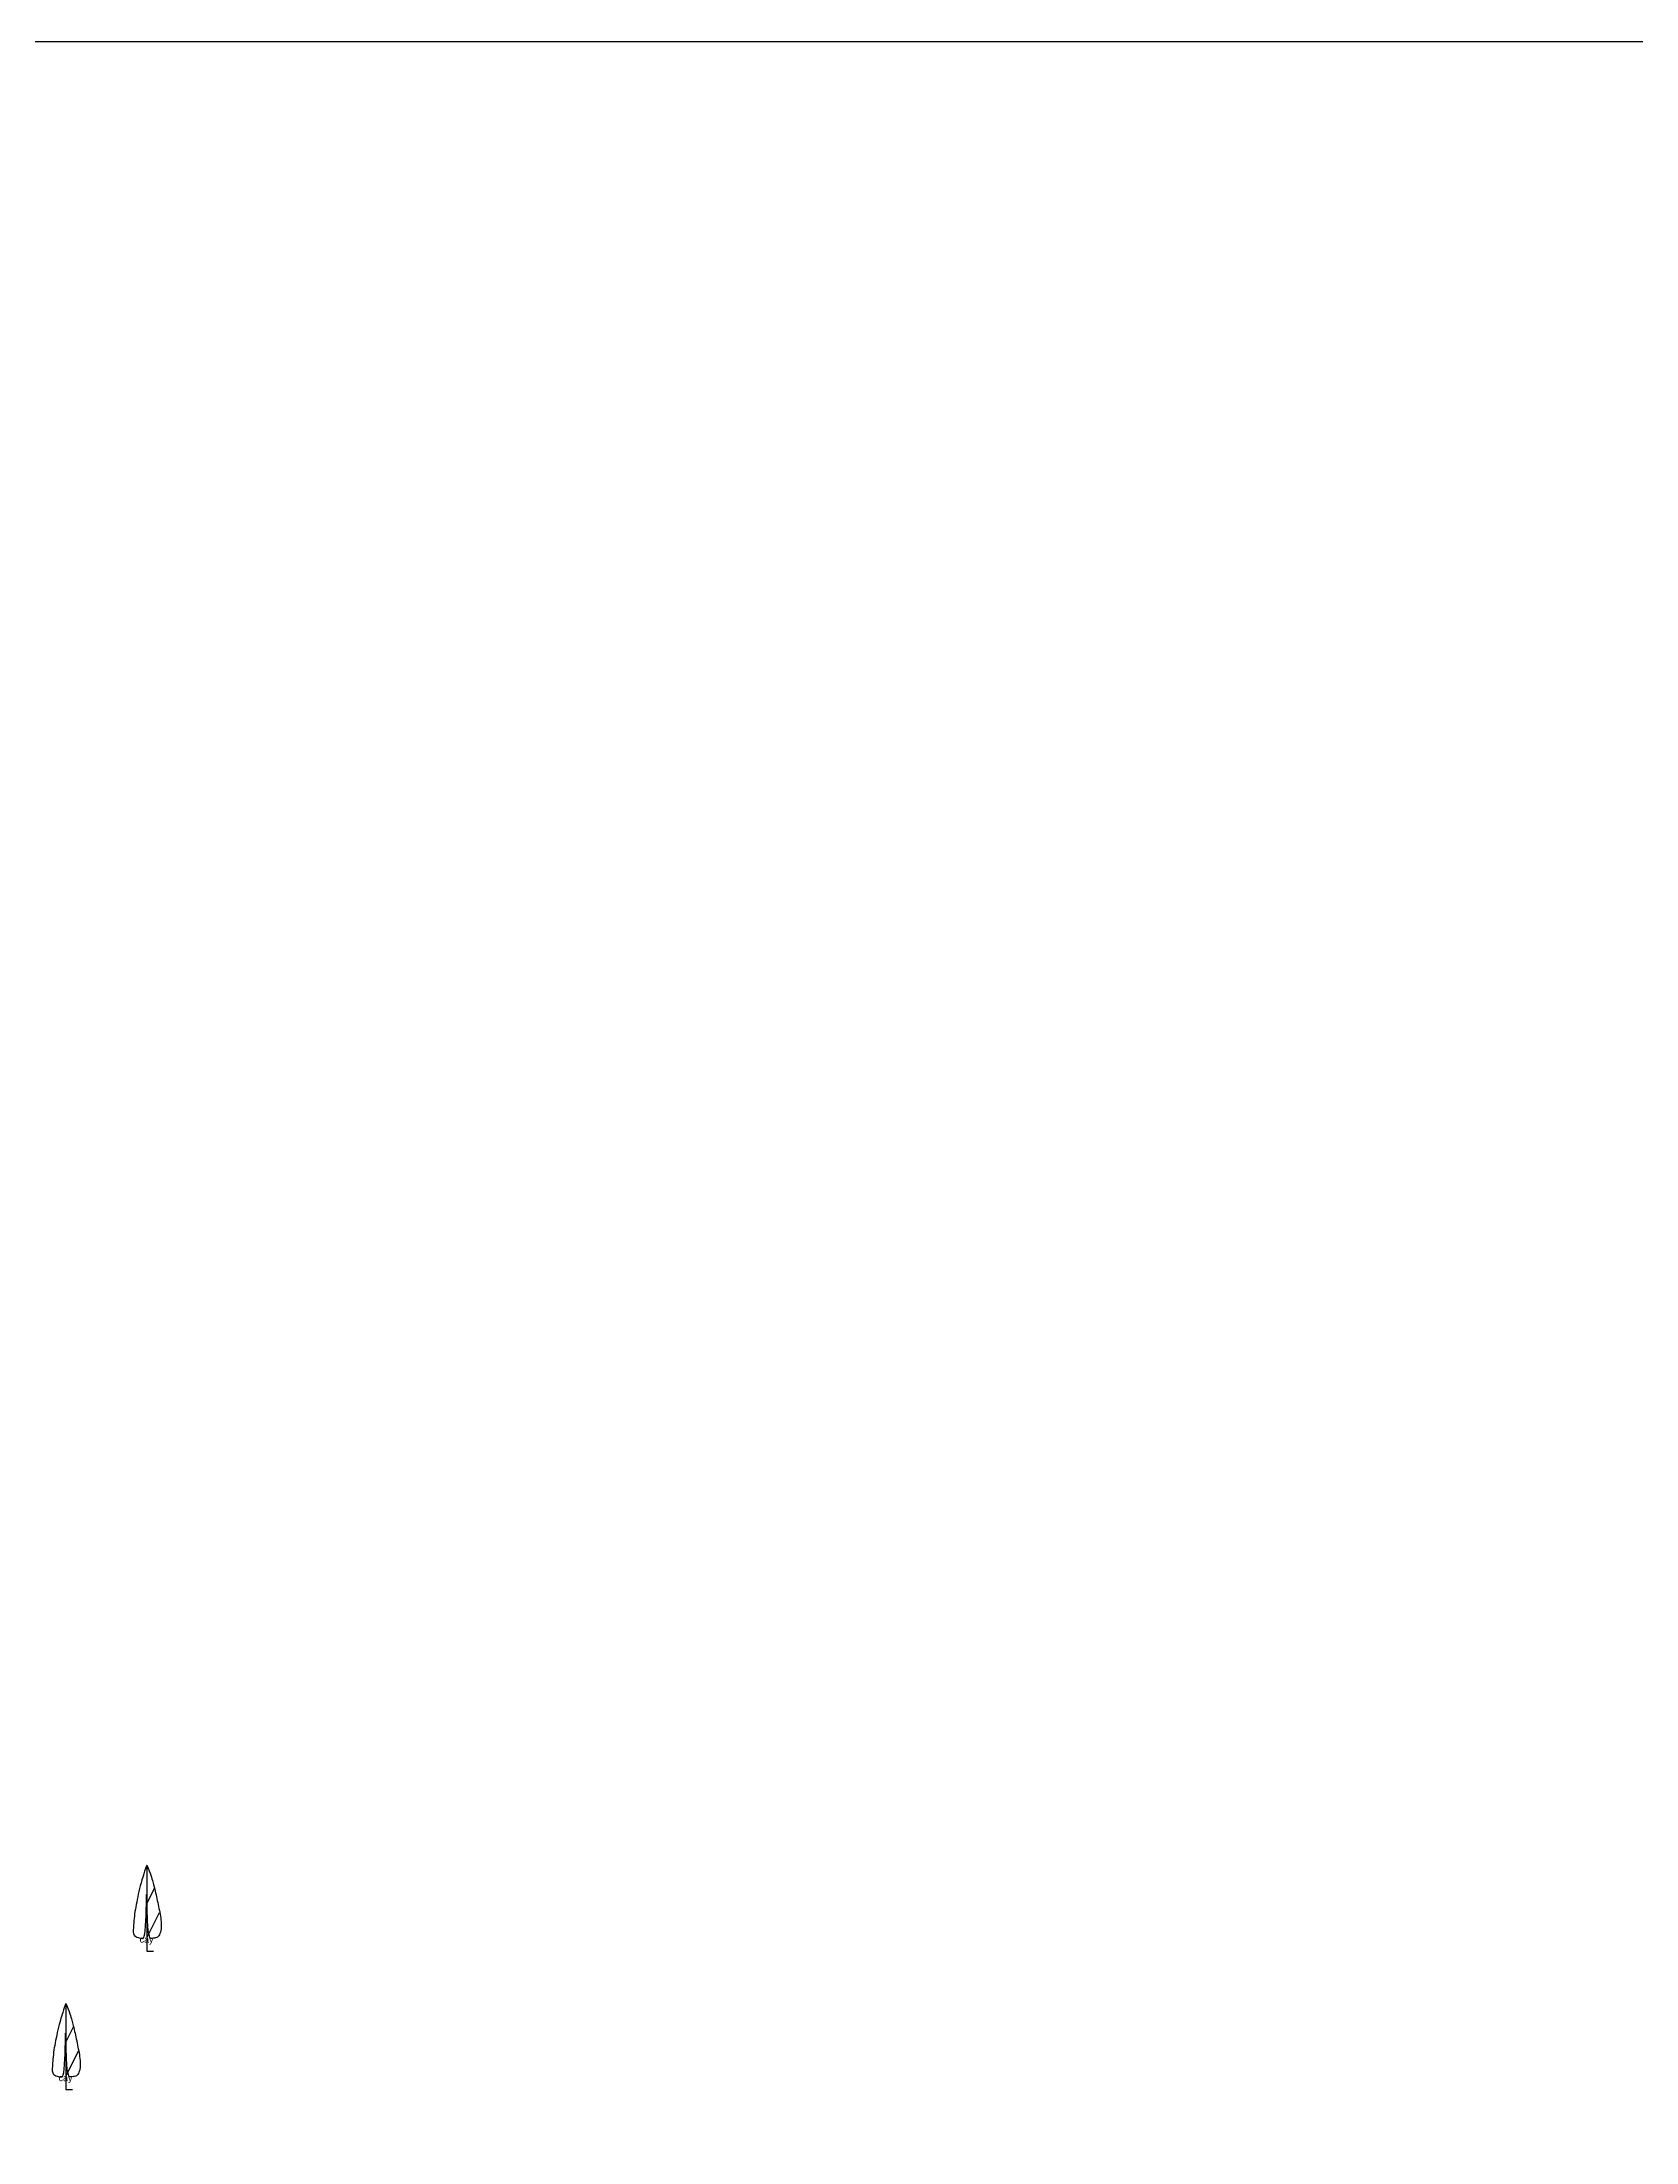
# Model space of a CAD drawing. Extents: x 543979 to 544300, y 1852451 to 1852854.
# Drawn here: x 544066.9 to 544114.8, y 1852791.2 to 1852854.3 of the extents above; entities that cross this region are included whole.
import ezdxf

# ---------------------------------------------------------------- set-up
doc = ezdxf.new("R2010")
doc.units = 0
for name, color, linetype in [('Level 2', 7, 'Continuous'), ('Level 4', 7, 'Continuous'), ('Level 5', 7, 'Continuous'), ('Level 7', 7, 'Continuous')]:
    doc.layers.add(name, color=color, linetype=linetype)

# ---------------------------------------------------------------- blocks, each defined once
blk = doc.blocks.new('POINT_DISPLAY')
blk.add_line((0, 0), (0, 0))
blk = doc.blocks.new('A$C63284C57')
at = {"layer": 'Level 5'}
blk.add_line((9.2, 8.5), (9.2, 0), dxfattribs=at)
for points in [[(9.2, 57.4), (9.2, 13.9)], [(9.2, 57.4), (9.2, 0), (13.7, 0)], [(9.2, 57.4), (9.2, 57.1)], [(9.2, 54.3), (9.9, 55.6)], [(9.2, 31.6), (14.4, 42)], [(9.2, 8.8), (17.7, 25.8)], [(9.2, 13.9), (9.2, 6.5)], [(9.2, 6.5), (9.2, 1.5)], [(9.2, 1.5), (9.2, 0)]]:
    blk.add_lwpolyline(points, dxfattribs=at)
for points in [[(9.2, 57.4), (7.1, 51.1), (5.2, 45.2), (3.6, 38.1), (2.1, 30.7), (1.1, 25.1), (0.5, 18.5), (0.2, 14.1), (0.2, 10.9), (2.4, 9.1), (6.1, 8.3), (9.2, 8.5), (9.2, 57.4), (9.2, 8.5)], [(9.2, 57.4), (11.8, 51.7), (13.4, 45.8), (15, 39.8), (15.9, 35.4), (17.2, 29.5), (18.1, 24.7), (19, 19.4), (19, 14.8), (17.8, 10.3), (16.2, 8.8), (12.6, 8.4), (9.2, 8.5), (9.2, 57.4), (9.2, 8.5)]]:
    blk.add_open_spline(points, degree=3, dxfattribs=at)

msp = doc.modelspace()

# ---------------------------------------------------------------- linework, layer by layer
at = {"layer": 'Level 7'}
msp.add_lwpolyline([(543978.615, 1852450.537), (544299.752, 1852450.537), (544299.752, 1852854.289), (543978.615, 1852854.289)], close=True, dxfattribs=at)

# ---------------------------------------------------------------- block references
at = {"xscale": 0.04499827870167792, "yscale": 0.04499827870167792}
for p in [(544069.644, 1852796.923), (544067.211, 1852792.761)]:
    msp.add_blockref('A$C63284C57', p, dxfattribs=at)
at = {"layer": 'Level 2', "xscale": 0.1, "yscale": 0.10000000000000002}
for p in [(544070.059, 1852796.923), (544067.627, 1852792.761)]:
    msp.add_blockref('POINT_DISPLAY', p, dxfattribs=at)

# ---------------------------------------------------------------- texts
at = {"layer": 'Level 4'}
for p in [(544069.846, 1852797.176), (544067.413, 1852793.014)]:
    msp.add_text('cay', height=0.2, dxfattribs=at).set_placement(p)

doc.saveas('drawing.dxf')
